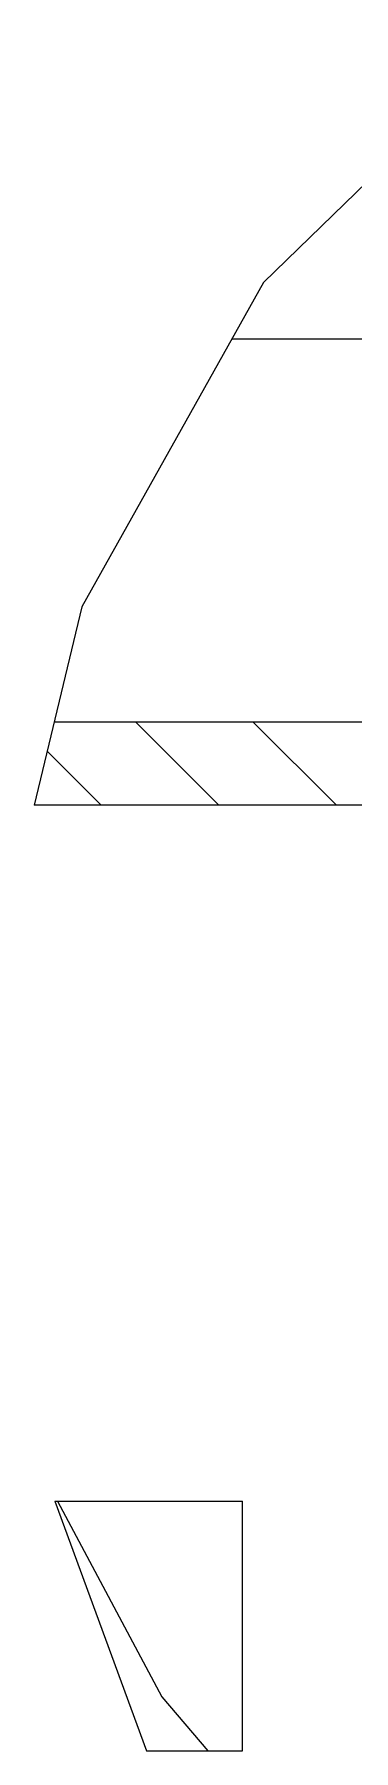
# Model space of a CAD drawing. Header units: millimetres. Extents: x 0 to 1189, y 0 to 841.
# Drawn here: x 692.2 to 701.8, y 102.8 to 154.3 of the extents above; entities that cross this region are included whole.
import ezdxf

# ---------------------------------------------------------------- set-up
doc = ezdxf.new("R2010")
doc.units = ezdxf.units.MM
doc.header["$LTSCALE"] = 65.395
doc.layers.get('0').update_dxf_attribs({"linetype": 'CONTINUOUS'})

msp = doc.modelspace()

# ---------------------------------------------------------------- linework, layer by layer
at = {"color": 7, "linetype": 'CONTINUOUS'}
for p, q in [((706.7770102, 154.3221155), (699.1067565, 146.8645713)), ((699.1067565, 146.8645713), (693.6447885, 137.1271763)), ((714.0450822, 145.1613051), (698.1513485, 145.1613051)), ((693.6447885, 137.1271763), (692.2163739, 131.1613051)), ((711.9791642, 133.6613051), (692.8149514, 133.6613051)), ((711.9791642, 131.1613051), (692.2163739, 131.1613051)), ((692.8372842, 110.2613112), (695.5907675, 102.7613112)), ((692.8372842, 110.2613112), (698.4791642, 110.2613112)), ((692.9100724, 110.2613112), (696.0476457, 104.3807876)), ((698.4791642, 102.7613112), (698.4791642, 110.2613112)), ((696.0476457, 104.3807876), (697.4325334, 102.7613112)), ((696.0476888, 104.3807876), (697.4325125, 102.7613112)), ((695.5907675, 102.7613112), (698.4791642, 102.7613112))]:
    msp.add_line(p, q, dxfattribs=at)
at = {"color": 2, "linetype": 'CONTINUOUS'}
for p, q in [((697.7654191, 131.1613051), (695.2654191, 133.6613051)), ((701.3009416, 131.1613051), (698.8009416, 133.6613051)), ((694.2298966, 131.1613051), (692.6053425, 132.7858592))]:
    msp.add_line(p, q, dxfattribs=at)

doc.saveas('drawing.dxf')
